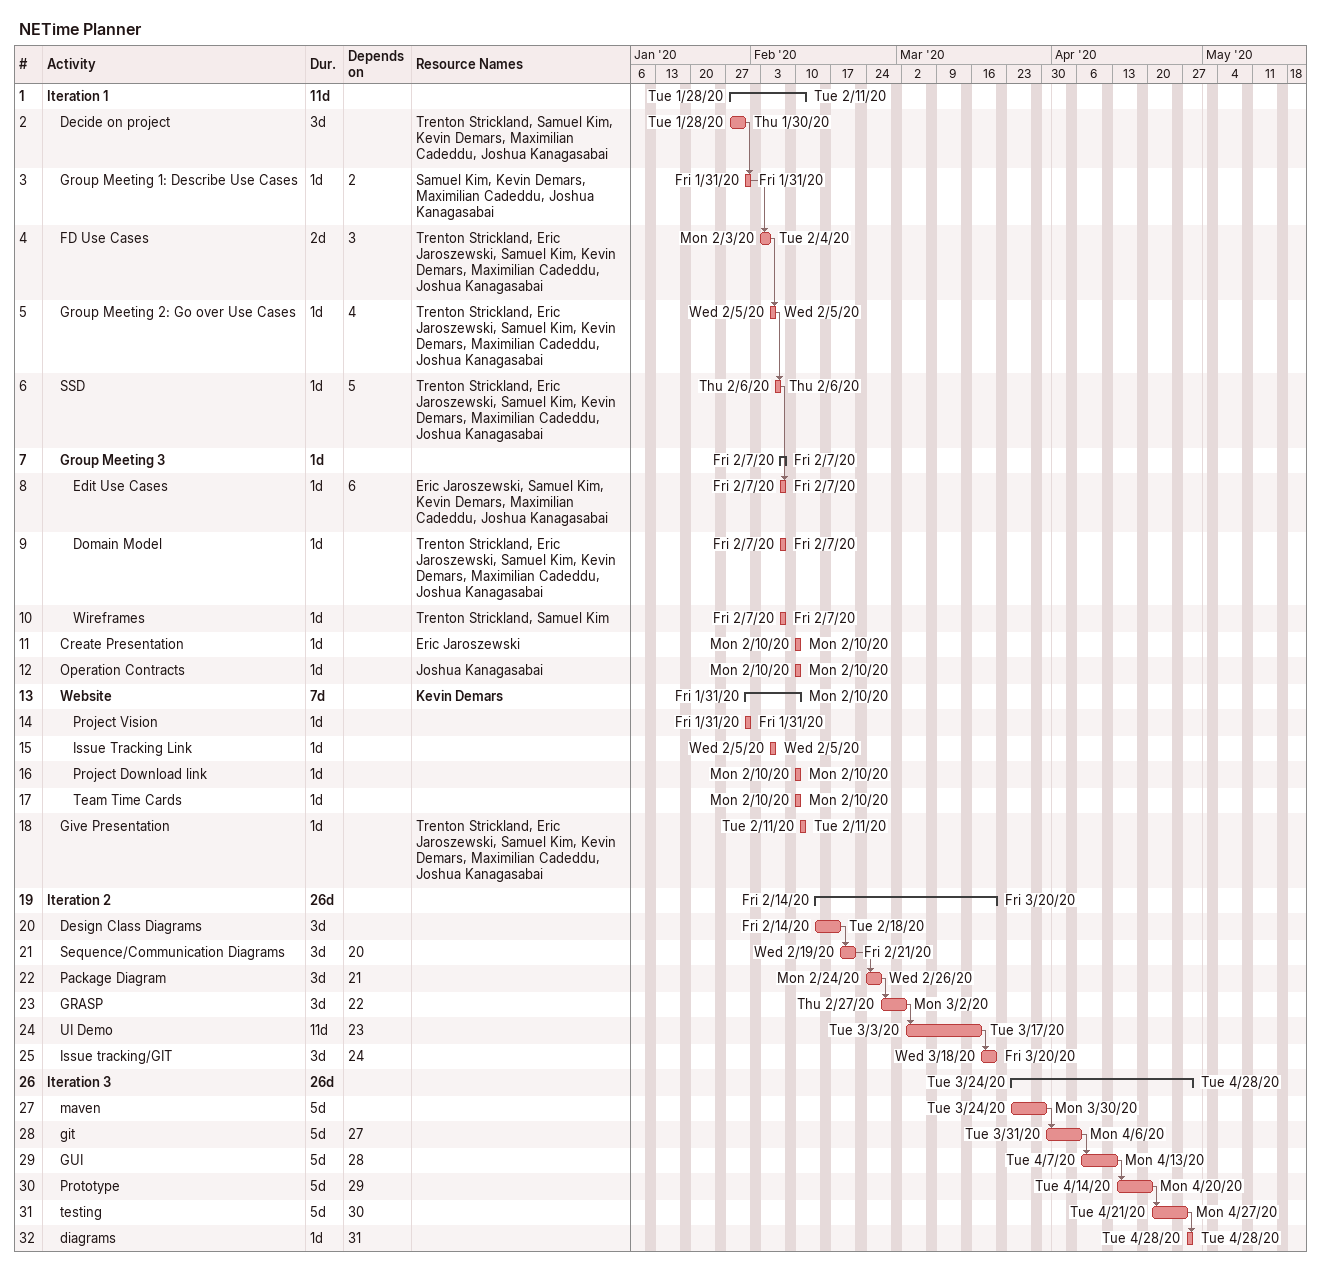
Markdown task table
NETime Planner

| ID | Level | Task | Duration | Start | Finish | Predecessors | Resources |
|---|---|---|---|---|---|---|---|
| 1 | 1 | **Iteration 1** | 11d | 2020-01-28 | 2020-02-11 |  |  |
| 2 | 2 | Decide on project | 3d | 2020-01-28 | 2020-01-30 |  | Trenton Strickland, Samuel Kim, Kevin Demars, Maximilian Cadeddu, Joshua Kanagasabai |
| 3 | 2 | Group Meeting 1: Describe Use Cases | 1d | 2020-01-31 | 2020-01-31 | 2 | Samuel Kim, Kevin Demars, Maximilian Cadeddu, Joshua Kanagasabai |
| 4 | 2 | FD Use Cases | 2d | 2020-02-03 | 2020-02-04 | 3 | Trenton Strickland, Eric Jaroszewski, Samuel Kim, Kevin Demars, Maximilian Cadeddu, Joshua Kanagasabai |
| 5 | 2 | Group Meeting 2: Go over Use Cases | 1d | 2020-02-05 | 2020-02-05 | 4 | Trenton Strickland, Eric Jaroszewski, Samuel Kim, Kevin Demars, Maximilian Cadeddu, Joshua Kanagasabai |
| 6 | 2 | SSD | 1d | 2020-02-06 | 2020-02-06 | 5 | Trenton Strickland, Eric Jaroszewski, Samuel Kim, Kevin Demars, Maximilian Cadeddu, Joshua Kanagasabai |
| 7 | 2 | **Group Meeting 3** | 1d | 2020-02-07 | 2020-02-07 |  |  |
| 8 | 3 | Edit Use Cases | 1d | 2020-02-07 | 2020-02-07 | 6 | Eric Jaroszewski, Samuel Kim, Kevin Demars, Maximilian Cadeddu, Joshua Kanagasabai |
| 9 | 3 | Domain Model | 1d | 2020-02-07 | 2020-02-07 |  | Trenton Strickland, Eric Jaroszewski, Samuel Kim, Kevin Demars, Maximilian Cadeddu, Joshua Kanagasabai |
| 10 | 3 | Wireframes | 1d | 2020-02-07 | 2020-02-07 |  | Trenton Strickland, Samuel Kim |
| 11 | 2 | Create Presentation | 1d | 2020-02-10 | 2020-02-10 |  | Eric Jaroszewski |
| 12 | 2 | Operation Contracts | 1d | 2020-02-10 | 2020-02-10 |  | Joshua Kanagasabai |
| 13 | 2 | **Website** | 7d | 2020-01-31 | 2020-02-10 |  | Kevin Demars |
| 14 | 3 | Project Vision | 1d | 2020-01-31 | 2020-01-31 |  |  |
| 15 | 3 | Issue Tracking Link | 1d | 2020-02-05 | 2020-02-05 |  |  |
| 16 | 3 | Project Download link | 1d | 2020-02-10 | 2020-02-10 |  |  |
| 17 | 3 | Team Time Cards | 1d | 2020-02-10 | 2020-02-10 |  |  |
| 18 | 2 | Give Presentation | 1d | 2020-02-11 | 2020-02-11 |  | Trenton Strickland, Eric Jaroszewski, Samuel Kim, Kevin Demars, Maximilian Cadeddu, Joshua Kanagasabai |
| 19 | 1 | **Iteration 2** | 26d | 2020-02-14 | 2020-03-20 |  |  |
| 20 | 2 | Design Class Diagrams | 3d | 2020-02-14 | 2020-02-18 |  |  |
| 21 | 2 | Sequence/Communication Diagrams | 3d | 2020-02-19 | 2020-02-21 | 20 |  |
| 22 | 2 | Package Diagram | 3d | 2020-02-24 | 2020-02-26 | 21 |  |
| 23 | 2 | GRASP | 3d | 2020-02-27 | 2020-03-02 | 22 |  |
| 24 | 2 | UI Demo | 11d | 2020-03-03 | 2020-03-17 | 23 |  |
| 25 | 2 | Issue tracking/GIT | 3d | 2020-03-18 | 2020-03-20 | 24 |  |
| 26 | 1 | **Iteration 3** | 26d | 2020-03-24 | 2020-04-28 |  |  |
| 27 | 2 | maven | 5d | 2020-03-24 | 2020-03-30 |  |  |
| 28 | 2 | git | 5d | 2020-03-31 | 2020-04-06 | 27 |  |
| 29 | 2 | GUI | 5d | 2020-04-07 | 2020-04-13 | 28 |  |
| 30 | 2 | Prototype | 5d | 2020-04-14 | 2020-04-20 | 29 |  |
| 31 | 2 | testing | 5d | 2020-04-21 | 2020-04-27 | 30 |  |
| 32 | 2 | diagrams | 1d | 2020-04-28 | 2020-04-28 | 31 |  |
